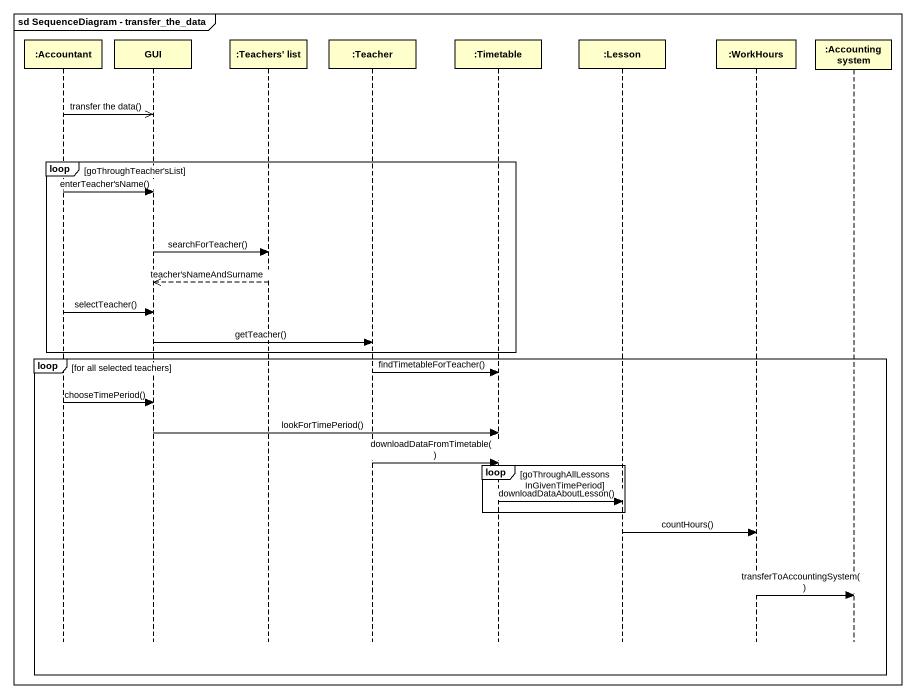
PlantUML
@startuml
mainframe sd SequenceDiagram - transfer_the_data
hide footbox
participant ":Accountant" as Accountant
participant GUI
participant ":Teachers' list" as Teachers_list
participant ":Teacher" as Teacher
participant ":Timetable" as Timetable
participant ":Lesson" as Lesson
participant ":WorkHours" as WorkHours
participant ":Accounting system" as Accounting_system

Accountant ->> GUI : transfer the data()
loop goThroughTeacher'sList
  Accountant -> GUI : enterTeacher'sName()
  GUI -> Teachers_list : searchForTeacher()
  Teachers_list -->> GUI : teacher'sNameAndSurname
  Accountant -> GUI : selectTeacher()
  GUI -> Teacher : getTeacher()
end
loop for all selected teachers
  Teacher -> Timetable : findTimetableForTeacher()
  Accountant -> GUI : chooseTimePeriod()
  GUI -> Timetable : lookForTimePeriod()
  Teacher -> Timetable : downloadDataFromTimetable()
  loop goThroughAllLessonsInGivenTimePeriod
    Timetable -> Lesson : downloadDataAboutLesson()
  end
  Lesson -> WorkHours : countHours()
  WorkHours -> Accounting_system : transferToAccountingSystem()
end
@enduml
